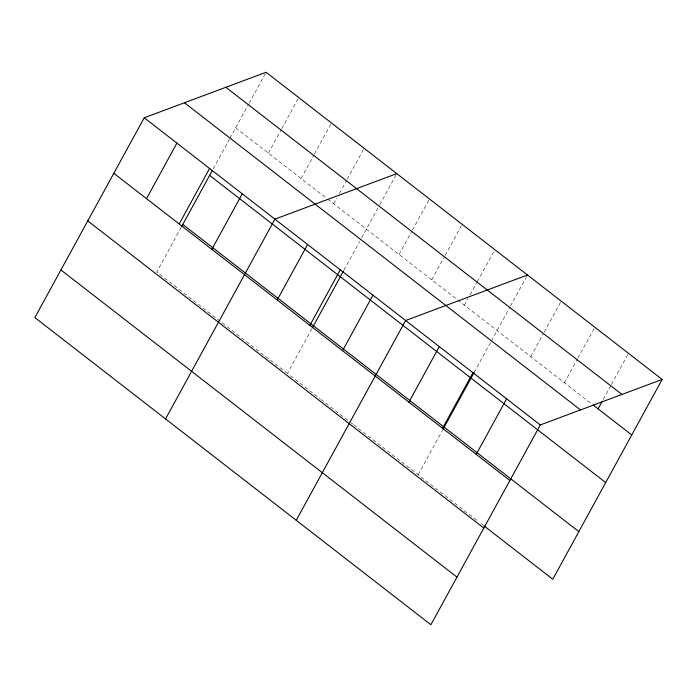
<?xml version="1.0" encoding="UTF-8"?>
<svg xmlns="http://www.w3.org/2000/svg" width="697" height="697" viewBox="0 0 697 697"><rect width="100%" height="100%" fill="white"/><g stroke="black" fill="none" stroke-linecap="round" stroke-linejoin="round"><path stroke-width="0.52" stroke-dasharray="3.48 2.61" d="M181.22 227.309L156.72 272.057L286.554 372.756M213.282 168.735L229.444 139.226M229.966 138.267L248.576 104.271M249.09 103.33L265.583 73.211M268.371 153.14L281.257 129.607M281.771 128.666L298.769 97.606M301.043 178.476L313.929 154.952M314.443 154.011L331.45 122.951M333.724 203.82L336.808 198.175M339.387 193.47L346.601 180.288M347.115 179.347L364.122 148.295M311.916 328.67L287.417 373.418L320.089 398.762M343.978 270.105L359.617 241.537M361.699 237.729L379.273 205.632M379.795 204.691L396.279 174.572M399.067 254.501L411.953 230.977M412.467 230.036L429.465 198.976M431.739 279.845L444.625 256.313M445.139 255.372L462.146 224.312M464.42 305.181L468.027 298.595M470.083 294.831L476.783 282.599M477.297 281.658L494.818 249.657M418.113 474.788L442.612 430.032M474.16 372.416L490.836 341.948M491.359 340.999L509.977 306.994M510.492 306.053L527.49 275.001M530.757 356.637L543.634 333.105M544.157 332.164L561.155 301.104M564.422 382.749L577.299 359.216M577.813 358.275L594.82 327.215M603.236 399.442L610.964 385.328M611.478 384.387L627.971 354.268M235.699 127.795L326.841 198.488M327.703 199.15L592.197 404.286M320.951 399.425L350.182 422.103M351.044 422.765L352.76 424.098M353.623 424.769L477.863 521.129M481.235 523.735L482.916 525.041"/><path stroke-width="1.05" d="M144.227 117.776L34.85 317.562L430.903 624.73L540.28 424.943L662.15 379.438L266.097 72.27L144.227 117.776L540.28 424.943M146.501 198.645L176.907 143.12M179.173 223.99L209.579 168.465M181.743 226.351L212.236 170.643M211.853 249.334L242.251 193.801M165.546 418.932L274.923 219.146L396.793 173.631M277.197 300.015L307.604 244.49M309.877 325.36L340.275 269.826M312.439 327.721L343.455 271.055M342.549 350.696L372.947 295.171M296.242 520.293L405.619 320.507L527.49 275.001M408.886 402.152L439.284 346.618M442.551 428.254L472.949 372.729M443.135 429.082L474.16 372.416M476.217 454.366L506.614 398.841M598.087 408.851L602.208 401.324M662.15 379.438L552.773 579.224L483.762 525.695M225.88 87.291L621.933 394.45M593.034 404.94L631.752 434.963M184.444 102.764L580.496 409.932M209.631 175.4L605.684 482.568M182.78 224.451L578.832 531.619M113.829 173.309L509.882 480.477M87.77 220.914L483.814 528.082M60.909 269.957L456.962 577.125"/></g></svg>
